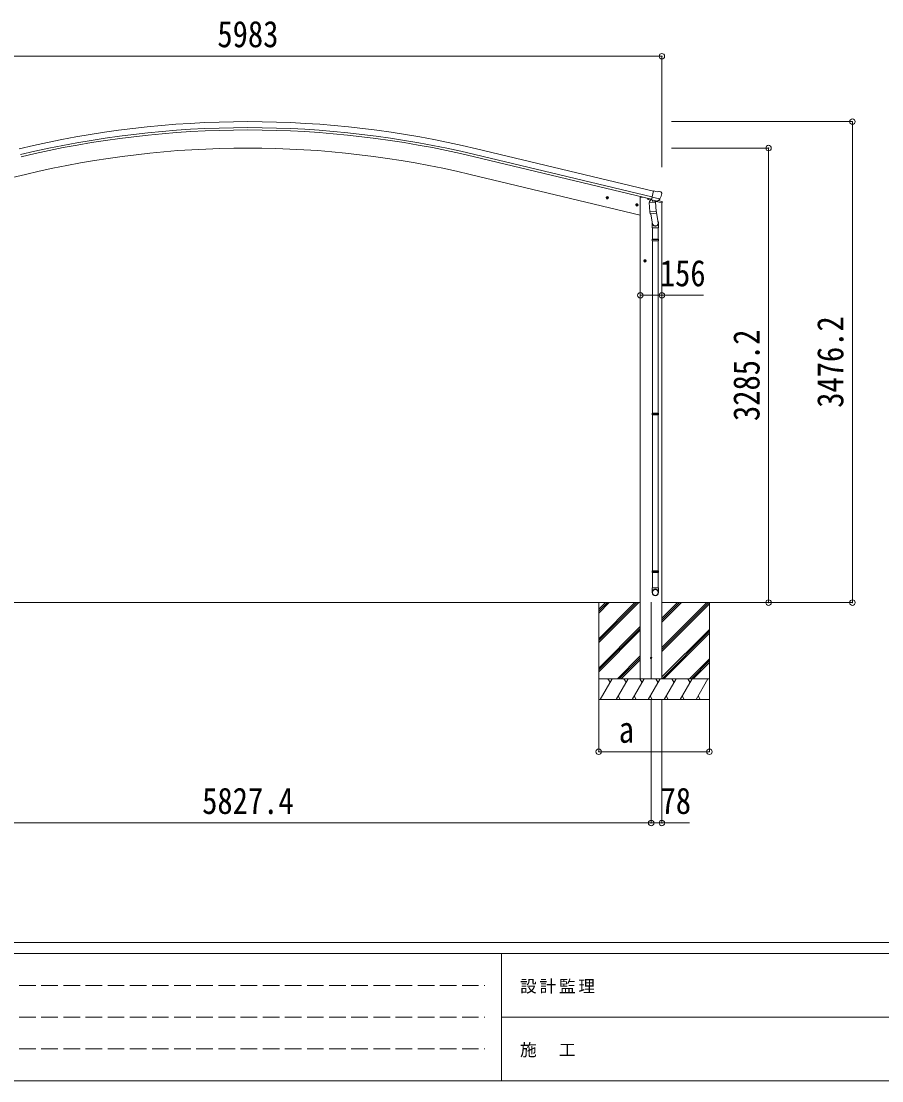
# Model space of a CAD drawing. Units: millimetres at full size, sheet at 1:40. Extents: x -11181 to 11305, y -7804 to 7716.
# Drawn here: x -8006 to -1788, y -7804 to -145 of the extents above; entities that cross this region are included whole.
import ezdxf
from ezdxf.enums import TextEntityAlignment as Align

# ---------------------------------------------------------------- set-up
doc = ezdxf.new("R2010")
doc.units = ezdxf.units.MM
doc.header["$LTSCALE"] = 40
doc.header["$PDMODE"] = 32
doc.header["$PDSIZE"] = 40
doc.linetypes.add('DASHED3', pattern=[4, 3, -1])
for name, color, linetype, lineweight in [('0-0_0', 7, 'Continuous', 9), ('0-1_本体', 4, 'Continuous', 9), ('0-2_部品', 7, 'Continuous', 9), ('0-8_PARTS2', 2, 'Continuous', 9), ('0-A_寸法', 6, 'Continuous', 9), ('F-0_240', 7, 'Continuous', 9)]:
    doc.layers.add(name, color=color, linetype=linetype, lineweight=lineweight)
doc.styles.add('ＭＳ ゴシック', font='')
doc.styles.get('ＭＳ ゴシック').set_extended_font_data('MS Gothic')

msp = doc.modelspace()

# ---------------------------------------------------------------- linework, layer by layer
at = {"layer": '0-0_0'}
for p, q in [((-9203.24, -4347.09), (-3533.09, -4347.09)), ((-3833.37, -4347.09), (-3833.37, -5047.09)), ((-3833.37, -4607.82), (-3572.64, -4347.09)), ((-3833.37, -4621.96), (-3558.5, -4347.09)), ((-3833.37, -4636.1), (-3544.36, -4347.09)), ((-3833.37, -4423.97), (-3756.49, -4347.09)), ((-3833.37, -4409.83), (-3770.63, -4347.09)), ((-3833.37, -4395.69), (-3784.77, -4347.09)), ((-3376.59, -4347.09), (-2945.21, -4347.09)), ((-3376.59, -4671.54), (-3052.14, -4347.09)), ((-3376.59, -4685.68), (-3038, -4347.09)), ((-3376.59, -4487.69), (-3235.99, -4347.09)), ((-3376.59, -4473.55), (-3250.13, -4347.09)), ((-3376.59, -4459.41), (-3264.27, -4347.09)), ((-3376.59, -4699.82), (-3033.37, -4356.61)), ((-3033.37, -4347.09), (-3033.37, -5047.09)), ((-3833.37, -4819.95), (-3532.59, -4519.17)), ((-3833.37, -4834.09), (-3532.59, -4533.31)), ((-3833.37, -4848.24), (-3532.59, -4547.45)), ((-3376.59, -4883.67), (-3033.37, -4540.45)), ((-3375.87, -4897.09), (-3033.37, -4554.59)), ((-3361.73, -4897.09), (-3033.37, -4568.74)), ((-3698.38, -4897.09), (-3532.59, -4731.3)), ((-3684.24, -4897.09), (-3532.59, -4745.44)), ((-3670.1, -4897.09), (-3532.59, -4759.59)), ((-3177.88, -4897.09), (-3033.37, -4752.58)), ((-3163.74, -4897.09), (-3033.37, -4766.73)), ((-3149.6, -4897.09), (-3033.37, -4780.87)), ((-3033.37, -4897.09), (-3833.37, -4897.09)), ((-3823.08, -5047.09), (-3736.48, -4897.09)), ((-3751.48, -4923.07), (-3766.48, -4897.09)), ((-3707.61, -5047.09), (-3621.01, -4897.09)), ((-3636.01, -4923.07), (-3651.01, -4897.09)), ((-3592.14, -5047.09), (-3505.54, -4897.09)), ((-3520.54, -4923.07), (-3535.54, -4897.09)), ((-3500.37, -4897.09), (-3366.37, -4897.09)), ((-3476.67, -5047.09), (-3390.07, -4897.09)), ((-3405.07, -4923.07), (-3420.07, -4897.09)), ((-3361.2, -5047.09), (-3274.6, -4897.09)), ((-3289.6, -4923.07), (-3304.6, -4897.09)), ((-3245.73, -5047.09), (-3159.13, -4897.09)), ((-3189.13, -4897.09), (-3174.13, -4923.07)), ((-3130.26, -5047.09), (-3043.66, -4897.09)), ((-3833.37, -5047.09), (-3033.37, -5047.09)), ((-3692.61, -5021.11), (-3677.61, -5047.09)), ((-3577.14, -5021.11), (-3562.14, -5047.09)), ((-3461.67, -5021.11), (-3446.67, -5047.09)), ((-3346.2, -5021.11), (-3331.2, -5047.09)), ((-3230.73, -5021.11), (-3215.73, -5047.09)), ((-3115.26, -5021.11), (-3100.26, -5047.09))]:
    msp.add_line(p, q, dxfattribs=at)
at = {"layer": '0-1_本体'}
for p, q in [((-3438.28, -1373.37), (-4717.37, -1066.28)), ((-3452.28, -1431.71), (-4731.38, -1124.62)), ((-3448.35, -1415.34), (-4727.45, -1108.26)), ((-9204.23, -1547.09), (-7975.1, -1252.01)), ((-9204.23, -1547.09), (-7975.1, -1252.01)), ((-3532.84, -1547.09), (-4761.96, -1252.01)), ((-3532.84, -1547.09), (-4761.96, -1252.01)), ((-3532.84, -1417.71), (-3512.84, -1417.71)), ((-3532.84, -4897.09), (-3532.84, -1417.71)), ((-3512.84, -1417.71), (-3479.33, -1425.76)), ((-3377.34, -4897.09), (-3377.34, -1456.92))]:
    msp.add_line(p, q, dxfattribs=at)
for radius in [7073, 7029.83, 7013, 6882, 6882]:
    msp.add_arc((-6368.53, -7943.86), radius, 76.5, 103.5, dxfattribs=at)
at = {"layer": '0-2_部品'}
for p, q in [((-3411.94, -1377.96), (-3437.87, -1371.73)), ((-3411.94, -1377.96), (-3398.68, -1375.26)), ((-3384.2, -1378.45), (-3397.38, -1375.28)), ((-3781.01, -1418.6), (-3761.56, -1423.27)), ((-3773.41, -1413.74), (-3778.58, -1419.19)), ((-3773.62, -1430.66), (-3768.95, -1411.22)), ((-3766.12, -1415.49), (-3773.41, -1413.74)), ((-3769.15, -1428.14), (-3763.98, -1422.69)), ((-3763.98, -1422.69), (-3766.12, -1415.49)), ((-3479.32, -1425.22), (-3479.32, -1428.37)), ((-3457.28, -1437.6), (-3475.48, -1433.23)), ((-3468.01, -1455.14), (-3422.32, -1451.94)), ((-3463.34, -1521.97), (-3468.01, -1455.14)), ((-3453.59, -1433.37), (-3466.91, -1448.68)), ((-3466.91, -1448.68), (-3466.47, -1455.03)), ((-3452.65, -1433.3), (-3453.59, -1433.37)), ((-3449.57, -1435.77), (-3451.1, -1435.41)), ((-3412.86, -1444.58), (-3449.57, -1435.77)), ((-3390.94, -1429.58), (-3448.44, -1415.77)), ((-3443.62, -1437.6), (-3442.59, -1452.2)), ((-3415.41, -1446.59), (-3441.22, -1453.03)), ((-3424.1, -1448.76), (-3423.87, -1452.05)), ((-3422.32, -1451.94), (-3417.65, -1518.78)), ((-3410.5, -1445.06), (-3418.02, -1443.25)), ((-3374.76, -1457.41), (-3417.58, -1447.13)), ((-3414.7, -1444.81), (-3414.65, -1445.55)), ((-3411.33, -1444.95), (-3412.86, -1444.58)), ((-3407.79, -1444.49), (-3391.41, -1430)), ((-3404, -1441.14), (-3377.06, -1447.6)), ((-3381.1, -1380.7), (-3377.24, -1386.99)), ((-3376.88, -1389.27), (-3377.16, -1390.42)), ((-3374.76, -1450.52), (-3374.76, -1457.41)), ((-3567.08, -1469.96), (-3547.64, -1474.63)), ((-3559.49, -1465.1), (-3564.66, -1470.55)), ((-3559.69, -1482.02), (-3555.03, -1462.57)), ((-3552.19, -1466.85), (-3559.49, -1465.1)), ((-3555.23, -1479.49), (-3550.06, -1474.05)), ((-3550.06, -1474.05), (-3552.19, -1466.85)), ((-3463.34, -1521.97), (-3417.65, -1518.78)), ((-3463.32, -1521.97), (-3462.44, -1534.67)), ((-3418.01, -1513.66), (-3403.47, -1601.52)), ((-3416.79, -1531.24), (-3417.66, -1518.78)), ((-3418.63, -1533.38), (-3460.33, -1536.3)), ((-3456.79, -1536.05), (-3444.17, -1610.85)), ((-3447.32, -1604.03), (-3447.32, -1638.68)), ((-3417.19, -1532.6), (-3417.18, -1532.6)), ((-3401.32, -1638.68), (-3401.32, -1604.33)), ((-3447.32, -1638.68), (-3401.32, -1638.68)), ((-3445.32, -1638.68), (-3445.32, -1721.34)), ((-3403.32, -1638.68), (-3403.32, -1721.34)), ((-3447.32, -1723.34), (-3446.32, -1721.34)), ((-3447.32, -1723.34), (-3401.32, -1723.34)), ((-3447.32, -1723.34), (-3447.32, -1731.34)), ((-3447.32, -1731.34), (-3401.32, -1731.34)), ((-3447.32, -1731.34), (-3446.32, -1733.34)), ((-3446.32, -1721.34), (-3402.32, -1721.34)), ((-3446.32, -1733.34), (-3402.32, -1733.34)), ((-3445.32, -1733.34), (-3445.32, -2977.53)), ((-3403.32, -1733.34), (-3403.32, -2977.53)), ((-3401.32, -1723.34), (-3402.32, -1721.34)), ((-3508.83, -1877.21), (-3488.83, -1877.21)), ((-3502.58, -1870.71), (-3506.33, -1877.21)), ((-3495.07, -1870.71), (-3502.58, -1870.71)), ((-3498.83, -1887.21), (-3498.83, -1867.21)), ((-3491.32, -1877.21), (-3495.07, -1870.71)), ((-3495.07, -1883.71), (-3491.32, -1877.21)), ((-3447.32, -2979.53), (-3446.32, -2977.53)), ((-3447.32, -2979.53), (-3401.32, -2979.53)), ((-3447.32, -2979.53), (-3447.32, -2987.53)), ((-3446.32, -2977.53), (-3402.32, -2977.53)), ((-3401.32, -2979.53), (-3402.32, -2977.53)), ((-3447.32, -2987.53), (-3401.32, -2987.53)), ((-3447.32, -2987.53), (-3446.32, -2989.53)), ((-3446.32, -2989.53), (-3402.32, -2989.53)), ((-3445.32, -2989.53), (-3445.32, -4117.72)), ((-3403.32, -2989.53), (-3403.32, -4117.72)), ((-3447.32, -4119.72), (-3446.32, -4117.72)), ((-3447.32, -4119.72), (-3401.32, -4119.72)), ((-3447.32, -4119.72), (-3447.32, -4127.72)), ((-3447.32, -4127.72), (-3401.32, -4127.72)), ((-3447.32, -4127.72), (-3446.32, -4129.72)), ((-3446.32, -4117.72), (-3402.32, -4117.72)), ((-3446.32, -4129.72), (-3402.32, -4129.72)), ((-3445.32, -4129.72), (-3445.32, -4239.72)), ((-3403.32, -4129.72), (-3403.32, -4239.72)), ((-3401.32, -4119.72), (-3402.32, -4117.72)), ((-3447.32, -4273.86), (-3447.32, -4239.72)), ((-3447.32, -4239.72), (-3401.32, -4239.72)), ((-3401.32, -4273.86), (-3401.32, -4239.72))]:
    msp.add_line(p, q, dxfattribs=at)
for points in [[(-3443.3, -1437.18), (-3453.02, -1434.85), (-3437.87, -1371.73)], [(-3778.58, -1419.19), (-3776.45, -1426.38), (-3769.15, -1428.14)], [(-3443.3, -1437.18), (-3443.06, -1437.33), (-3418.3, -1443.28), (-3418.02, -1443.25)], [(-3390.67, -1429), (-3391.25, -1429.85), (-3391.41, -1430)], [(-3564.66, -1470.55), (-3562.53, -1477.74), (-3555.23, -1479.49)], [(-3401.32, -1723.34), (-3401.32, -1731.34), (-3402.32, -1733.34)], [(-3506.33, -1877.21), (-3502.58, -1883.71), (-3495.07, -1883.71)], [(-3401.32, -2979.53), (-3401.32, -2987.53), (-3402.32, -2989.53)], [(-3401.32, -4119.72), (-3401.32, -4127.72), (-3402.32, -4129.72)]]:
    msp.add_lwpolyline(points, dxfattribs=at)
for centre, radius in [((-3771.28, -1420.94), 8.5), ((-3771.28, -1420.94), 7.7), ((-3771.28, -1420.94), 6.5), ((-3557.36, -1472.3), 8.5), ((-3557.36, -1472.3), 7.7), ((-3557.36, -1472.3), 6.5), ((-3498.83, -1877.21), 8.5), ((-3498.83, -1877.21), 7.7), ((-3498.83, -1877.21), 6.5)]:
    msp.add_circle(centre, radius, dxfattribs=at)
at = {"layer": '0-2_部品', "color": 4}
msp.add_circle((-3455.09, -4747.09), 4.5, dxfattribs=at)
at = {"layer": '0-2_部品'}
for centre, radius, start, end in [((-3398.08, -1378.2), 3, 76.5, 101.5), ((-3385.36, -1383.31), 5, 31.5, 76.5), ((-3474.32, -1428.37), 5, 180, 256.5), ((-3450.98, -1434.92), 0.5, 221.23754, 256.5), ((-3444.21, -1437.68), 0.604, 7.79405, 79.40158), ((-3441.57, -1452.06), 1.03, 188.03431, 289.96103), ((-3415.65, -1445.62), 1, 284, 4), ((-3414.2, -1444.78), 0.5, 76.5, 184), ((-3411.22, -1444.47), 0.5, 256.5, 291.76246), ((-3573.96, -1343.17), 202.4, 334.90875, 346.5), ((-3377.76, -1450.52), 3, 0, 76.5), ((-3418.73, -1531.42), 1.95, 322.52234, 4.95983), ((-3460.47, -1534.3), 2, 190.53157, 274), ((-3418.77, -1531.39), 2, 274, 322.59038), ((-3431.32, -1604.33), 30, 0, 2.54858)]:
    msp.add_arc(centre, radius, start, end, dxfattribs=at)
for centre, major_axis, ratio, start_param, end_param in [((-3409.8, -1442.13), (0.73, -2.92), 0.997631, 5.8041905, 5.8929484), ((-3409.83, -1442.01), (-2.63, 3.16), 0.650902, 2.1145521, 2.1873627), ((-3409.78, -1442.23), (0.73, -2.92), 0.997631, 5.965759, 6.7621801), ((-3379.8, -1388.56), (1.57, -2.57), 0.99628, 0.7835347, 1.5707963), ((-3424.32, -1604.03), (-23, 0), 0.996195, 6.0000678, 10.0103449), ((-3424.32, -1604.03), (-21, 0), 0.996195, 0.3319459, 3.3482706), ((-3424.32, -4272.12), (23, 0), 0.996195, 6.2831853, 9.424778), ((-3424.32, -4273.86), (23, 0), 0.996195, 6.2831853, 9.424778), ((-3424.32, -4273.86), (0, -23.43), 0.981806, 4.712389, 7.8539816)]:
    msp.add_ellipse(centre, major_axis=major_axis, ratio=ratio, start_param=start_param, end_param=end_param, dxfattribs=at)
msp.add_ellipse((-3424.32, -4273.86), major_axis=(-21, 0), ratio=0.996195, dxfattribs=at)
at = {"layer": '0-8_PARTS2', "color": 6}
msp.add_line((-9359.74, -398.09), (-3376.72, -398.09), dxfattribs=at)
at = {"layer": '0-8_PARTS2'}
msp.add_line((-3455.09, -4344.59), (-3455.09, -4899.59), dxfattribs=at)
at = {"layer": '0-A_寸法'}
for p, q in [((-3376.72, -398.09), (-3376.72, -1200.42)), ((-2000.14, -870.86), (-3306.57, -870.86)), ((-2000.14, -4347.09), (-2000.14, -870.86)), ((-2606.12, -1061.86), (-3306.57, -1061.86)), ((-2606.12, -4347.09), (-2606.12, -1061.86)), ((-3532.59, -2125.84), (-3376.59, -2125.84)), ((-3376.59, -2125.84), (-3076.59, -2125.84)), ((-2606.12, -4347.09), (-3000.36, -4347.09)), ((-2000.14, -4347.09), (-2606.12, -4347.09)), ((-3833.37, -5424.99), (-3833.37, -5050.58)), ((-3454.59, -5939.98), (-3454.59, -5050.58)), ((-3376.59, -5939.98), (-3376.59, -5050.58)), ((-3033.37, -5424.99), (-3033.37, -5050.58)), ((-3033.37, -5424.99), (-3833.37, -5424.99)), ((-9281.98, -5939.98), (-3454.59, -5939.98)), ((-3454.59, -5939.98), (-3376.59, -5939.98)), ((-3376.59, -5939.98), (-3176.59, -5939.98))]:
    msp.add_line(p, q, dxfattribs=at)
for p in [(-3376.72, -398.09), (-2000.14, -870.86), (-2606.12, -1061.86), (-3532.59, -2125.84), (-3376.59, -2125.84), (-2606.12, -4347.09), (-2000.14, -4347.09), (-3833.37, -5424.99), (-3033.37, -5424.99), (-3454.59, -5939.98), (-3376.59, -5939.98)]:
    msp.add_point(p, dxfattribs=at)
at = {"layer": 'F-0_240', "color": 5}
for p, q in [((-11180.61, -6803.54), (10739.39, -6803.54)), ((-11180.61, -6883.54), (7183.72, -6883.54)), ((-4536.28, -6883.54), (-4536.28, -7803.54)), ((-4536.28, -7343.54), (3663.72, -7343.54)), ((-11180.61, -7803.54), (10739.39, -7803.54))]:
    msp.add_line(p, q, dxfattribs=at)
at = {"layer": 'F-0_240', "color": 4, "linetype": 'DASHED3'}
for p, q in [((-11060.61, -7113.54), (-4656.28, -7113.54)), ((-11060.61, -7343.54), (-4656.28, -7343.54)), ((-11060.61, -7573.54), (-4656.28, -7573.54))]:
    msp.add_line(p, q, dxfattribs=at)

# ---------------------------------------------------------------- texts
at = {"layer": '0-A_寸法', "color": 7, "style": 'ＭＳ ゴシック', "width": 0.85}
for s, p in [('5983', (-6588.23, -390.09)), ('156', (-3391.59, -2117.84)), ('a', (-3688.37, -5416.99)), ('5827.4', (-6698.28, -5931.98)), ('78', (-3386.59, -5931.98))]:
    msp.add_text(s, height=190.6, dxfattribs=at).set_placement(p, align=Align.BOTTOM_LEFT)
for s, p in [('3476.2', (-2008.14, -2938.97)), ('3285.2', (-2614.12, -3034.47))]:
    msp.add_text(s, height=190.6, rotation=90, dxfattribs=at).set_placement(p, align=Align.BOTTOM_LEFT)
at = {"layer": 'F-0_240', "char_height": 87.98, "attachment_point": 7, "style": 'ＭＳ ゴシック'}
for s, insert in [('\\T1.17;設計監理', (-4401.18, -7173.54)), ('\\T1.17;施\u3000工', (-4401.18, -7633.54))]:
    msp.add_mtext(s, dxfattribs=dict(at, insert=insert))

doc.saveas('drawing.dxf')
